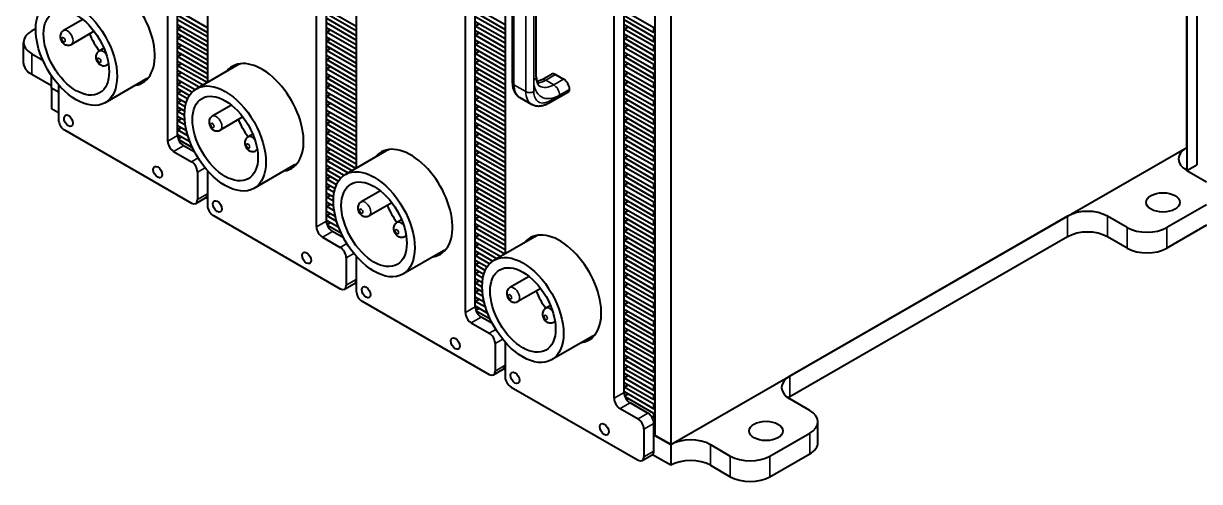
# Model space of a CAD drawing. Header units: millimetres. Extents: x 12 to 1415, y 12 to 997.
# Drawn here: x 925.8 to 1177.2, y 588.4 to 686.3 of the extents above; entities that cross this region are included whole.
import ezdxf

# ---------------------------------------------------------------- set-up
doc = ezdxf.new("R2010")
doc.units = ezdxf.units.MM
doc.header["$LTSCALE"] = 1.2
doc.layers.add('가시적인 것(ISO)', color=7, linetype='Continuous', lineweight=40)
doc.layers.add('가시적인 좁은 것(ISO)', color=7, linetype='Continuous', lineweight=35)

msp = doc.modelspace()

# ---------------------------------------------------------------- linework, layer by layer
at = {"layer": '가시적인 것(ISO)'}
for p, q in [((1174.45, 853.41), (1174.45, 654.86)), ((1176.57, 854.63), (1176.57, 656.07)), ((1174.45, 659.75), (1174.45, 848.99)), ((965.08, 843.02), (965.08, 673.66)), ((956.59, 661.11), (956.59, 836.62)), ((958.71, 662.33), (958.71, 836.87)), ((996.9, 824.7), (996.9, 655.34)), ((988.41, 642.79), (988.41, 818.3)), ((990.53, 644.01), (990.53, 818.55)), ((1028.72, 806.37), (1028.72, 637.01)), ((1020.23, 624.47), (1020.23, 799.98)), ((1022.35, 625.69), (1022.35, 800.23)), ((1060.75, 787.43), (1060.75, 598.18)), ((1064.14, 785.47), (1064.14, 596.23)), ((1054.17, 607.36), (1054.17, 781.9)), ((1052.05, 606.14), (1052.05, 781.65)), ((1030.27, 722.7), (1030.27, 673.65)), ((1035.39, 674.88), (1035.39, 719.03)), ((965.08, 685.35), (958.71, 689.02)), ((990.53, 689.34), (996.9, 685.67)), ((1028.72, 685.99), (1022.35, 689.65)), ((1060.53, 685.32), (1054.17, 688.99)), ((938.44, 687.15), (934.31, 684.77)), ((958.71, 688.04), (965.08, 684.37)), ((965.08, 683.39), (958.71, 687.06)), ((996.9, 684.69), (990.53, 688.35)), ((990.53, 687.37), (996.9, 683.71)), ((996.9, 682.73), (990.53, 686.39)), ((1022.35, 688.67), (1028.72, 685.01)), ((1028.72, 684.03), (1022.35, 687.69)), ((1022.35, 686.71), (1028.72, 683.04)), ((1022.35, 685.73), (1022.35, 686.71)), ((1054.17, 688.01), (1060.53, 684.34)), ((1060.53, 683.36), (1054.17, 687.03)), ((928.38, 685.16), (927.53, 684.67)), ((940.87, 684.6), (936.02, 681.81)), ((958.71, 686.08), (965.08, 682.41)), ((958.71, 685.1), (958.71, 686.08)), ((958.71, 685.1), (959.56, 685.59)), ((965.08, 681.43), (958.71, 685.1)), ((958.71, 684.11), (965.08, 680.45)), ((958.71, 683.13), (958.71, 684.11)), ((990.53, 685.41), (996.9, 681.75)), ((990.53, 684.43), (990.53, 685.41)), ((990.53, 684.43), (991.38, 684.92)), ((996.9, 680.77), (990.53, 684.43)), ((1022.35, 685.73), (1023.2, 686.22)), ((1028.72, 682.06), (1022.35, 685.73)), ((1022.35, 684.75), (1028.72, 681.08)), ((1022.35, 683.77), (1022.35, 684.75)), ((1022.35, 683.77), (1023.2, 684.26)), ((1054.17, 686.04), (1060.53, 682.38)), ((1054.17, 685.06), (1054.17, 686.04)), ((1054.17, 685.06), (1055.02, 685.55)), ((1060.53, 681.4), (1054.17, 685.06)), ((1054.17, 684.08), (1060.53, 680.42)), ((1054.17, 683.1), (1054.17, 684.08)), ((1060.75, 685.44), (1060.53, 685.32)), ((1060.53, 684.34), (1060.53, 685.32)), ((1060.75, 684.46), (1060.53, 684.34)), ((925.77, 677.81), (925.77, 682.23)), ((958.71, 683.13), (959.56, 683.62)), ((965.08, 679.47), (958.71, 683.13)), ((958.71, 682.15), (965.08, 678.49)), ((958.71, 681.17), (958.71, 682.15)), ((958.71, 681.17), (959.56, 681.66)), ((990.53, 683.45), (996.9, 679.78)), ((990.53, 682.47), (990.53, 683.45)), ((990.53, 682.47), (991.38, 682.96)), ((996.9, 678.8), (990.53, 682.47)), ((990.53, 681.49), (996.9, 677.82)), ((990.53, 680.51), (990.53, 681.49)), ((1028.72, 680.1), (1022.35, 683.77)), ((1022.35, 682.78), (1028.72, 679.12)), ((1022.35, 681.8), (1022.35, 682.78)), ((1022.35, 681.8), (1023.2, 682.29)), ((1028.72, 678.14), (1022.35, 681.8)), ((1054.17, 683.1), (1055.02, 683.59)), ((1060.53, 679.44), (1054.17, 683.1)), ((1054.17, 682.12), (1060.53, 678.46)), ((1054.17, 681.14), (1054.17, 682.12)), ((1054.17, 681.14), (1055.02, 681.63)), ((1060.75, 683.48), (1060.53, 683.36)), ((1060.53, 682.38), (1060.53, 683.36)), ((1060.75, 682.5), (1060.53, 682.38)), ((1060.75, 681.52), (1060.53, 681.4)), ((1060.53, 680.42), (1060.53, 681.4)), ((927.53, 679.78), (929.91, 678.41)), ((942.97, 680.96), (941.95, 680.37)), ((965.08, 677.51), (958.71, 681.17)), ((958.71, 680.19), (965.08, 676.53)), ((958.71, 679.21), (958.71, 680.19)), ((958.71, 679.21), (959.56, 679.7)), ((965.08, 675.54), (958.71, 679.21)), ((990.53, 680.51), (991.38, 681)), ((996.9, 676.84), (990.53, 680.51)), ((990.53, 679.53), (996.9, 675.86)), ((990.53, 678.54), (990.53, 679.53)), ((990.53, 678.54), (991.38, 679.03)), ((1022.35, 680.82), (1028.72, 677.16)), ((1022.35, 679.84), (1022.35, 680.82)), ((1022.35, 679.84), (1023.2, 680.33)), ((1028.72, 676.18), (1022.35, 679.84)), ((1022.35, 678.86), (1028.72, 675.2)), ((1022.35, 677.88), (1022.35, 678.86)), ((1060.53, 677.47), (1054.17, 681.14)), ((1054.17, 680.16), (1060.53, 676.49)), ((1054.17, 679.18), (1054.17, 680.16)), ((1054.17, 679.18), (1055.02, 679.67)), ((1060.53, 675.51), (1054.17, 679.18)), ((1060.75, 680.54), (1060.53, 680.42)), ((1060.75, 679.56), (1060.53, 679.44)), ((1060.53, 678.46), (1060.53, 679.44)), ((943.95, 677.58), (943.66, 677.41)), ((958.71, 678.23), (965.08, 674.56)), ((958.71, 677.25), (958.71, 678.23)), ((958.71, 677.25), (959.56, 677.74)), ((965.01, 673.62), (958.71, 677.25)), ((958.71, 676.27), (964.16, 673.13)), ((958.71, 675.28), (958.71, 676.27)), ((971.45, 677.33), (962.76, 672.33)), ((996.9, 674.88), (990.53, 678.54)), ((990.53, 677.56), (996.9, 673.9)), ((990.53, 676.58), (990.53, 677.56)), ((990.53, 676.58), (991.38, 677.07)), ((996.9, 672.92), (990.53, 676.58)), ((1022.35, 677.88), (1023.2, 678.37)), ((1028.72, 674.21), (1022.35, 677.88)), ((1022.35, 676.9), (1028.72, 673.23)), ((1022.35, 675.92), (1022.35, 676.9)), ((1022.35, 675.92), (1023.2, 676.41)), ((1054.17, 678.2), (1060.53, 674.53)), ((1054.17, 677.21), (1054.17, 678.2)), ((1054.17, 677.21), (1055.02, 677.71)), ((1060.53, 673.55), (1054.17, 677.21)), ((1060.75, 678.58), (1060.53, 678.46)), ((1060.75, 677.6), (1060.53, 677.47)), ((1060.53, 676.49), (1060.53, 677.47)), ((1060.75, 676.62), (1060.53, 676.49)), ((931.77, 672.92), (927.53, 675.37)), ((931.77, 672.45), (931.77, 675.07)), ((951.91, 674.34), (943.21, 669.33)), ((958.71, 675.28), (959.56, 675.78)), ((963.3, 672.64), (958.71, 675.28)), ((958.71, 674.3), (962.47, 672.14)), ((958.71, 673.32), (958.71, 674.3)), ((958.71, 673.32), (959.56, 673.81)), ((990.53, 675.6), (996.9, 671.94)), ((990.53, 674.62), (990.53, 675.6)), ((990.53, 674.62), (991.38, 675.11)), ((996.9, 670.96), (990.53, 674.62)), ((1028.72, 672.25), (1022.35, 675.92)), ((1022.35, 674.94), (1028.72, 671.27)), ((1022.35, 673.96), (1022.35, 674.94)), ((1022.35, 673.96), (1023.2, 674.45)), ((1028.72, 670.29), (1022.35, 673.96)), ((1036.51, 674.22), (1038.64, 675.44)), ((1039.53, 675.35), (1041.23, 674.37)), ((1054.17, 676.23), (1060.53, 672.57)), ((1054.17, 675.25), (1054.17, 676.23)), ((1054.17, 675.25), (1055.02, 675.74)), ((1060.53, 671.59), (1054.17, 675.25)), ((1054.17, 674.27), (1060.53, 670.61)), ((1054.17, 673.29), (1054.17, 674.27)), ((1054.17, 673.29), (1055.02, 673.78)), ((1060.75, 675.63), (1060.53, 675.51)), ((1060.53, 674.53), (1060.53, 675.51)), ((1060.75, 674.65), (1060.53, 674.53)), ((933.26, 671.6), (931.77, 672.45)), ((931.77, 672.45), (931.77, 668.04)), ((933.26, 671.6), (931.77, 672.45)), ((933.26, 673.15), (933.26, 665.72)), ((961.78, 671.55), (958.71, 673.32)), ((958.71, 672.34), (961.26, 670.88)), ((958.71, 671.36), (958.71, 672.34)), ((958.71, 671.36), (959.56, 671.85)), ((960.85, 670.13), (958.71, 671.36)), ((990.53, 673.64), (996.9, 669.97)), ((990.53, 672.66), (990.53, 673.64)), ((990.53, 672.66), (991.38, 673.15)), ((996.9, 668.99), (990.53, 672.66)), ((990.53, 671.68), (996.9, 668.01)), ((990.53, 670.7), (990.53, 671.68)), ((1022.35, 672.97), (1028.72, 669.31)), ((1022.35, 671.99), (1022.35, 672.97)), ((1022.35, 671.99), (1023.2, 672.48)), ((1028.72, 668.33), (1022.35, 671.99)), ((1042.25, 671.62), (1038.01, 669.18)), ((1060.53, 669.63), (1054.17, 673.29)), ((1054.17, 672.31), (1060.53, 668.64)), ((1054.17, 671.33), (1054.17, 672.31)), ((1054.17, 671.33), (1055.02, 671.82)), ((1060.53, 667.66), (1054.17, 671.33)), ((1060.75, 673.67), (1060.53, 673.55)), ((1060.53, 672.57), (1060.53, 673.55)), ((1060.75, 672.69), (1060.53, 672.57)), ((1060.75, 671.71), (1060.53, 671.59)), ((1060.53, 670.61), (1060.53, 671.59)), ((958.71, 670.38), (960.55, 669.32)), ((958.71, 669.4), (958.71, 670.38)), ((958.71, 669.4), (959.56, 669.89)), ((960.35, 668.46), (958.71, 669.4)), ((970.26, 668.82), (966.13, 666.45)), ((990.53, 670.7), (991.38, 671.19)), ((996.9, 667.03), (990.53, 670.7)), ((990.53, 669.71), (996.9, 666.05)), ((990.53, 668.73), (990.53, 669.71)), ((990.53, 668.73), (991.38, 669.22)), ((996.9, 665.07), (990.53, 668.73)), ((1022.35, 671.01), (1028.72, 667.35)), ((1022.35, 670.03), (1022.35, 671.01)), ((1022.35, 670.03), (1023.2, 670.52)), ((1028.72, 666.37), (1022.35, 670.03)), ((1022.35, 669.05), (1028.72, 665.39)), ((1022.35, 668.07), (1022.35, 669.05)), ((1031.87, 670.41), (1034.42, 668.94)), ((1054.17, 670.35), (1060.53, 666.68)), ((1054.17, 669.37), (1054.17, 670.35)), ((1054.17, 669.37), (1055.02, 669.86)), ((1060.53, 665.7), (1054.17, 669.37)), ((1060.75, 670.73), (1060.53, 670.61)), ((1060.75, 669.75), (1060.53, 669.63)), ((1060.53, 668.64), (1060.53, 669.63)), ((1060.75, 668.77), (1060.53, 668.64)), ((933.26, 667.18), (931.77, 668.04)), ((958.71, 668.42), (960.23, 667.54)), ((958.71, 667.44), (958.71, 668.42)), ((958.71, 667.44), (959.56, 667.93)), ((960.2, 666.58), (958.71, 667.44)), ((958.71, 666.46), (960.25, 665.57)), ((958.71, 665.47), (958.71, 666.46)), ((972.69, 666.28), (967.84, 663.48)), ((990.53, 667.75), (996.9, 664.09)), ((990.53, 666.77), (990.53, 667.75)), ((990.53, 666.77), (991.38, 667.26)), ((996.9, 663.11), (990.53, 666.77)), ((1022.35, 668.07), (1023.2, 668.56)), ((1028.72, 664.4), (1022.35, 668.07)), ((1022.35, 667.09), (1028.72, 663.42)), ((1022.35, 666.11), (1022.35, 667.09)), ((1022.35, 666.11), (1023.2, 666.6)), ((1054.17, 668.39), (1060.53, 664.72)), ((1054.17, 667.4), (1054.17, 668.39)), ((1054.17, 667.4), (1055.02, 667.89)), ((1060.53, 663.74), (1054.17, 667.4)), ((1054.17, 666.42), (1060.53, 662.76)), ((1054.17, 665.44), (1054.17, 666.42)), ((1060.75, 667.79), (1060.53, 667.66)), ((1060.53, 666.68), (1060.53, 667.66)), ((1060.75, 666.8), (1060.53, 666.68)), ((958.71, 665.47), (959.56, 665.96)), ((960.38, 664.51), (958.71, 665.47)), ((958.71, 664.49), (960.6, 663.4)), ((958.71, 663.51), (958.71, 664.49)), ((958.71, 663.51), (959.56, 664)), ((990.53, 665.79), (996.9, 662.13)), ((990.53, 664.81), (990.53, 665.79)), ((990.53, 664.81), (991.38, 665.3)), ((996.9, 661.14), (990.53, 664.81)), ((990.53, 663.83), (996.9, 660.16)), ((990.53, 662.85), (990.53, 663.83)), ((1028.72, 662.44), (1022.35, 666.11)), ((1022.35, 665.13), (1028.72, 661.46)), ((1022.35, 664.14), (1022.35, 665.13)), ((1022.35, 664.14), (1023.2, 664.64)), ((1028.72, 660.48), (1022.35, 664.14)), ((1054.17, 665.44), (1055.02, 665.93)), ((1060.53, 661.78), (1054.17, 665.44)), ((1054.17, 664.46), (1060.53, 660.8)), ((1054.17, 663.48), (1054.17, 664.46)), ((1054.17, 663.48), (1055.02, 663.97)), ((1060.75, 665.82), (1060.53, 665.7)), ((1060.53, 664.72), (1060.53, 665.7)), ((1060.75, 664.84), (1060.53, 664.72)), ((1060.75, 663.86), (1060.53, 663.74)), ((1060.53, 662.76), (1060.53, 663.74)), ((934.53, 663.52), (961.68, 647.88)), ((960.92, 662.24), (958.71, 663.51)), ((958.71, 662.53), (961.35, 661.01)), ((958.71, 662.33), (958.71, 662.53)), ((958.84, 661.62), (959.56, 662.04)), ((961.9, 659.71), (958.91, 661.44)), ((974.79, 662.64), (973.77, 662.05)), ((990.53, 662.85), (991.38, 663.34)), ((996.9, 659.18), (990.53, 662.85)), ((990.53, 661.87), (996.9, 658.2)), ((990.53, 660.89), (990.53, 661.87)), ((990.53, 660.89), (991.38, 661.38)), ((1022.35, 663.16), (1028.72, 659.5)), ((1022.35, 662.18), (1022.35, 663.16)), ((1022.35, 662.18), (1023.2, 662.67)), ((1028.72, 658.52), (1022.35, 662.18)), ((1022.35, 661.2), (1028.72, 657.54)), ((1022.35, 660.22), (1022.35, 661.2)), ((1060.53, 659.82), (1054.17, 663.48)), ((1054.17, 662.5), (1060.53, 658.83)), ((1054.17, 661.52), (1054.17, 662.5)), ((1054.17, 661.52), (1055.02, 662.01)), ((1060.53, 657.85), (1054.17, 661.52)), ((1060.75, 662.88), (1060.53, 662.76)), ((1060.75, 661.9), (1060.53, 661.78)), ((1060.53, 660.8), (1060.53, 661.78)), ((957.86, 658.91), (961.68, 656.71)), ((962.38, 658.75), (959.98, 660.13)), ((975.77, 659.25), (975.47, 659.09)), ((996.9, 657.22), (990.53, 660.89)), ((990.53, 659.9), (996.9, 656.24)), ((990.53, 658.92), (990.53, 659.9)), ((990.53, 658.92), (991.38, 659.41)), ((996.83, 655.3), (990.53, 658.92)), ((1003.27, 659.01), (994.58, 654)), ((1022.35, 660.22), (1023.2, 660.71)), ((1028.72, 656.56), (1022.35, 660.22)), ((1022.35, 659.24), (1028.72, 655.57)), ((1022.35, 658.26), (1022.35, 659.24)), ((1022.35, 658.26), (1023.2, 658.75)), ((1054.17, 660.54), (1060.53, 656.87)), ((1054.17, 659.56), (1054.17, 660.54)), ((1054.17, 659.56), (1055.02, 660.05)), ((1060.53, 655.89), (1054.17, 659.56)), ((1060.75, 660.92), (1060.53, 660.8)), ((1060.75, 659.94), (1060.53, 659.82)), ((1060.53, 658.83), (1060.53, 659.82)), ((1060.75, 658.96), (1060.53, 658.83)), ((1064.14, 596.23), (1174.45, 659.75)), ((1174.45, 659.75), (1174.45, 655.33)), ((990.53, 657.94), (995.97, 654.81)), ((990.53, 656.96), (990.53, 657.94)), ((990.53, 656.96), (991.38, 657.45)), ((995.12, 654.32), (990.53, 656.96)), ((1028.72, 654.59), (1022.35, 658.26)), ((1022.35, 657.28), (1028.72, 653.61)), ((1022.35, 656.3), (1022.35, 657.28)), ((1022.35, 656.3), (1023.2, 656.79)), ((1028.72, 652.63), (1022.35, 656.3)), ((1054.17, 658.57), (1060.53, 654.91)), ((1054.17, 657.59), (1054.17, 658.57)), ((1054.17, 657.59), (1055.02, 658.08)), ((1060.53, 653.93), (1054.17, 657.59)), ((1054.17, 656.61), (1060.53, 652.95)), ((1054.17, 655.63), (1054.17, 656.61)), ((1060.75, 657.98), (1060.53, 657.85)), ((1060.53, 656.87), (1060.53, 657.85)), ((1060.75, 656.99), (1060.53, 656.87)), ((962.95, 654.51), (962.95, 648.62)), ((965.08, 654.83), (965.08, 647.4)), ((983.73, 656.02), (975.03, 651.01)), ((990.53, 655.98), (994.29, 653.82)), ((990.53, 655), (990.53, 655.98)), ((990.53, 655), (991.38, 655.49)), ((993.6, 653.23), (990.53, 655)), ((990.53, 654.02), (993.08, 652.55)), ((990.53, 653.04), (990.53, 654.02)), ((1022.35, 655.32), (1028.72, 651.65)), ((1022.35, 654.33), (1022.35, 655.32)), ((1022.35, 654.33), (1023.2, 654.82)), ((1028.72, 650.67), (1022.35, 654.33)), ((1054.17, 655.63), (1055.02, 656.12)), ((1060.53, 651.97), (1054.17, 655.63)), ((1054.17, 654.65), (1060.53, 650.99)), ((1054.17, 653.67), (1054.17, 654.65)), ((1054.17, 653.67), (1055.02, 654.16)), ((1060.53, 650), (1054.17, 653.67)), ((1060.75, 656.01), (1060.53, 655.89)), ((1060.53, 654.91), (1060.53, 655.89)), ((1060.75, 655.03), (1060.53, 654.91)), ((1060.75, 654.05), (1060.53, 653.93)), ((1060.53, 652.95), (1060.53, 653.93)), ((1174.45, 654.86), (1178.69, 652.42)), ((1174.47, 654.85), (1176.57, 656.07)), ((990.53, 653.04), (991.38, 653.53)), ((992.67, 651.8), (990.53, 653.04)), ((990.53, 652.06), (992.37, 651)), ((990.53, 651.07), (990.53, 652.06)), ((990.53, 651.07), (991.38, 651.57)), ((1022.35, 653.35), (1028.72, 649.69)), ((1022.35, 652.37), (1022.35, 653.35)), ((1022.35, 652.37), (1023.2, 652.86)), ((1028.72, 648.71), (1022.35, 652.37)), ((1022.35, 651.39), (1028.72, 647.73)), ((1022.35, 650.41), (1022.35, 651.39)), ((1054.17, 652.69), (1060.53, 649.02)), ((1054.17, 651.71), (1054.17, 652.69)), ((1054.17, 651.71), (1055.02, 652.2)), ((1060.53, 648.04), (1054.17, 651.71)), ((1060.75, 653.07), (1060.53, 652.95)), ((1060.75, 652.09), (1060.53, 651.97)), ((1060.53, 650.99), (1060.53, 651.97)), ((962.58, 647.79), (964.7, 649.01)), ((965.08, 648.86), (964.75, 649.05)), ((992.17, 650.13), (990.53, 651.07)), ((990.53, 650.09), (992.05, 649.22)), ((990.53, 649.11), (990.53, 650.09)), ((990.53, 649.11), (991.38, 649.6)), ((992.02, 648.26), (990.53, 649.11)), ((1002.08, 650.5), (997.95, 648.12)), ((1022.35, 650.41), (1023.2, 650.9)), ((1028.72, 646.75), (1022.35, 650.41)), ((1022.35, 649.43), (1028.72, 645.76)), ((1022.35, 648.45), (1022.35, 649.43)), ((1022.35, 648.45), (1023.2, 648.94)), ((1054.17, 650.73), (1060.53, 647.06)), ((1054.17, 649.75), (1054.17, 650.73)), ((1054.17, 649.75), (1055.02, 650.24)), ((1060.53, 646.08), (1054.17, 649.75)), ((1054.17, 648.76), (1060.53, 645.1)), ((1054.17, 647.78), (1054.17, 648.76)), ((1060.75, 651.11), (1060.53, 650.99)), ((1060.75, 650.13), (1060.53, 650)), ((1060.53, 649.02), (1060.53, 650)), ((1060.75, 649.15), (1060.53, 649.02)), ((990.53, 648.13), (992.07, 647.25)), ((990.53, 647.15), (990.53, 648.13)), ((990.53, 647.15), (991.38, 647.64)), ((992.2, 646.19), (990.53, 647.15)), ((990.53, 646.17), (992.42, 645.08)), ((990.53, 645.19), (990.53, 646.17)), ((1004.51, 647.95), (999.66, 645.16)), ((1028.72, 644.78), (1022.35, 648.45)), ((1022.35, 647.47), (1028.72, 643.8)), ((1022.35, 646.49), (1022.35, 647.47)), ((1022.35, 646.49), (1023.2, 646.98)), ((1028.72, 642.82), (1022.35, 646.49)), ((1054.17, 647.78), (1055.02, 648.27)), ((1060.53, 644.12), (1054.17, 647.78)), ((1054.17, 646.8), (1060.53, 643.14)), ((1054.17, 645.82), (1054.17, 646.8)), ((1054.17, 645.82), (1055.02, 646.31)), ((1060.75, 648.16), (1060.53, 648.04)), ((1060.53, 647.06), (1060.53, 648.04)), ((1060.75, 647.18), (1060.53, 647.06)), ((1060.75, 646.2), (1060.53, 646.08)), ((1178.69, 647.53), (1170.21, 642.65)), ((966.35, 645.19), (993.5, 629.56)), ((990.53, 645.19), (991.38, 645.68)), ((992.74, 643.92), (990.53, 645.19)), ((990.53, 644.21), (993.17, 642.69)), ((990.53, 644.01), (990.53, 644.21)), ((990.66, 643.3), (991.38, 643.72)), ((1006.61, 644.31), (1005.59, 643.72)), ((1022.35, 645.5), (1028.72, 641.84)), ((1022.35, 644.52), (1022.35, 645.5)), ((1022.35, 644.52), (1023.2, 645.01)), ((1028.72, 640.86), (1022.35, 644.52)), ((1060.53, 642.16), (1054.17, 645.82)), ((1054.17, 644.84), (1060.53, 641.18)), ((1054.17, 643.86), (1054.17, 644.84)), ((1054.17, 643.86), (1055.02, 644.35)), ((1060.53, 640.19), (1054.17, 643.86)), ((1060.53, 645.1), (1060.53, 646.08)), ((1060.75, 645.22), (1060.53, 645.1)), ((1060.75, 644.24), (1060.53, 644.12)), ((1060.53, 643.14), (1060.53, 644.12)), ((1148.99, 645.09), (1089.6, 610.89)), ((1161.72, 642.65), (1157.48, 645.09)), ((993.72, 641.39), (990.73, 643.11)), ((994.2, 640.43), (991.8, 641.81)), ((1022.35, 643.54), (1028.72, 639.88)), ((1022.35, 642.56), (1022.35, 643.54)), ((1022.35, 642.56), (1023.2, 643.05)), ((1028.72, 638.9), (1022.35, 642.56)), ((1022.35, 641.58), (1028.72, 637.92)), ((1022.35, 640.6), (1022.35, 641.58)), ((1022.35, 640.6), (1023.2, 641.09)), ((1054.17, 642.88), (1060.53, 639.21)), ((1054.17, 641.9), (1054.17, 642.88)), ((1054.17, 641.9), (1055.02, 642.39)), ((1060.53, 638.23), (1054.17, 641.9)), ((1060.75, 643.26), (1060.53, 643.14)), ((1060.75, 642.28), (1060.53, 642.16)), ((1060.53, 641.18), (1060.53, 642.16)), ((1060.75, 641.3), (1060.53, 641.18)), ((1178.69, 643.12), (1170.21, 638.23)), ((989.68, 640.58), (993.5, 638.39)), ((1007.59, 640.93), (1007.29, 640.76)), ((1028.65, 636.97), (1022.35, 640.6)), ((1022.35, 639.62), (1027.79, 636.48)), ((1022.35, 638.64), (1022.35, 639.62)), ((1022.35, 638.64), (1023.2, 639.13)), ((1026.94, 635.99), (1022.35, 638.64)), ((1035.09, 640.69), (1026.4, 635.68)), ((1054.17, 640.92), (1060.53, 637.25)), ((1054.17, 639.93), (1054.17, 640.92)), ((1054.17, 639.93), (1055.02, 640.43)), ((1060.53, 636.27), (1054.17, 639.93)), ((1054.17, 638.95), (1060.53, 635.29)), ((1054.17, 637.97), (1054.17, 638.95)), ((1060.75, 640.32), (1060.53, 640.19)), ((1060.53, 639.21), (1060.53, 640.19)), ((1060.75, 639.34), (1060.53, 639.21)), ((1148.99, 640.67), (1089.6, 606.47)), ((1161.72, 638.23), (1157.48, 640.67)), ((994.77, 636.18), (994.77, 630.3)), ((996.9, 636.51), (996.9, 629.07)), ((1015.55, 637.69), (1006.85, 632.68)), ((1022.35, 637.66), (1026.11, 635.49)), ((1022.35, 636.68), (1022.35, 637.66)), ((1022.35, 636.68), (1023.2, 637.17)), ((1025.42, 634.91), (1022.35, 636.68)), ((1054.17, 637.97), (1055.02, 638.46)), ((1060.53, 634.31), (1054.17, 637.97)), ((1054.17, 636.99), (1060.53, 633.33)), ((1054.17, 636.01), (1054.17, 636.99)), ((1054.17, 636.01), (1055.02, 636.5)), ((1060.75, 638.35), (1060.53, 638.23)), ((1060.53, 637.25), (1060.53, 638.23)), ((1060.75, 637.37), (1060.53, 637.25)), ((1060.75, 636.39), (1060.53, 636.27)), ((1060.53, 635.29), (1060.53, 636.27)), ((1022.35, 635.69), (1024.9, 634.23)), ((1022.35, 634.71), (1022.35, 635.69)), ((1022.35, 634.71), (1023.2, 635.2)), ((1024.49, 633.48), (1022.35, 634.71)), ((1022.35, 633.73), (1024.19, 632.67)), ((1022.35, 632.75), (1022.35, 633.73)), ((1060.53, 632.35), (1054.17, 636.01)), ((1054.17, 635.03), (1060.53, 631.36)), ((1054.17, 634.05), (1054.17, 635.03)), ((1054.17, 634.05), (1055.02, 634.54)), ((1060.53, 630.38), (1054.17, 634.05)), ((1060.75, 635.41), (1060.53, 635.29)), ((1060.75, 634.43), (1060.53, 634.31)), ((1060.53, 633.33), (1060.53, 634.31)), ((1022.35, 632.75), (1023.2, 633.24)), ((1023.99, 631.81), (1022.35, 632.75)), ((1022.35, 631.77), (1023.87, 630.9)), ((1022.35, 630.79), (1022.35, 631.77)), ((1022.35, 630.79), (1023.2, 631.28)), ((1033.9, 632.17), (1029.77, 629.8)), ((1054.17, 633.07), (1060.53, 629.4)), ((1054.17, 632.09), (1054.17, 633.07)), ((1054.17, 632.09), (1055.02, 632.58)), ((1060.53, 628.42), (1054.17, 632.09)), ((1054.17, 631.11), (1060.53, 627.44)), ((1054.17, 630.12), (1054.17, 631.11)), ((1060.75, 633.45), (1060.53, 633.33)), ((1060.75, 632.47), (1060.53, 632.35)), ((1060.53, 631.36), (1060.53, 632.35)), ((1060.75, 631.49), (1060.53, 631.36)), ((994.4, 629.47), (996.52, 630.69)), ((996.9, 630.54), (996.57, 630.72)), ((1023.84, 629.93), (1022.35, 630.79)), ((1022.35, 629.81), (1023.89, 628.92)), ((1022.35, 628.83), (1022.35, 629.81)), ((1022.35, 628.83), (1023.2, 629.32)), ((1024.02, 627.87), (1022.35, 628.83)), ((1036.33, 629.63), (1031.48, 626.84)), ((1054.17, 630.12), (1055.02, 630.61)), ((1060.53, 626.46), (1054.17, 630.12)), ((1054.17, 629.14), (1060.53, 625.48)), ((1054.17, 628.16), (1054.17, 629.14)), ((1054.17, 628.16), (1055.02, 628.65)), ((1060.75, 630.51), (1060.53, 630.38)), ((1060.53, 629.4), (1060.53, 630.38)), ((1060.75, 629.52), (1060.53, 629.4)), ((1060.75, 628.54), (1060.53, 628.42)), ((998.17, 626.87), (1025.32, 611.23)), ((1022.35, 627.85), (1024.24, 626.76)), ((1022.35, 626.86), (1022.35, 627.85)), ((1022.35, 626.86), (1023.2, 627.36)), ((1024.56, 625.59), (1022.35, 626.86)), ((1038.43, 625.99), (1037.41, 625.4)), ((1060.53, 624.5), (1054.17, 628.16)), ((1054.17, 627.18), (1060.53, 623.52)), ((1054.17, 626.2), (1054.17, 627.18)), ((1054.17, 626.2), (1055.02, 626.69)), ((1060.53, 622.53), (1054.17, 626.2)), ((1060.53, 627.44), (1060.53, 628.42)), ((1060.75, 627.56), (1060.53, 627.44)), ((1060.75, 626.58), (1060.53, 626.46)), ((1060.53, 625.48), (1060.53, 626.46)), ((1022.35, 625.88), (1024.99, 624.37)), ((1022.35, 625.69), (1022.35, 625.88)), ((1022.48, 624.98), (1023.2, 625.39)), ((1025.54, 623.07), (1022.55, 624.79)), ((1026.02, 622.1), (1023.62, 623.48)), ((1054.17, 625.22), (1060.53, 621.55)), ((1054.17, 624.24), (1054.17, 625.22)), ((1054.17, 624.24), (1055.02, 624.73)), ((1060.53, 620.57), (1054.17, 624.24)), ((1060.75, 625.6), (1060.53, 625.48)), ((1060.75, 624.62), (1060.53, 624.5)), ((1060.53, 623.52), (1060.53, 624.5)), ((1060.75, 623.64), (1060.53, 623.52)), ((1021.5, 622.26), (1025.32, 620.06)), ((1039.41, 622.6), (1039.11, 622.44)), ((1054.17, 623.26), (1060.53, 619.59)), ((1054.17, 622.28), (1054.17, 623.26)), ((1054.17, 622.28), (1055.02, 622.77)), ((1060.53, 618.61), (1054.17, 622.28)), ((1054.17, 621.29), (1060.53, 617.63)), ((1054.17, 620.31), (1054.17, 621.29)), ((1060.75, 622.66), (1060.53, 622.53)), ((1060.53, 621.55), (1060.53, 622.53)), ((1060.75, 621.68), (1060.53, 621.55)), ((1047.37, 619.37), (1038.67, 614.36)), ((1054.17, 620.31), (1055.02, 620.8)), ((1060.53, 616.65), (1054.17, 620.31)), ((1054.17, 619.33), (1060.53, 615.67)), ((1054.17, 618.35), (1054.17, 619.33)), ((1054.17, 618.35), (1055.02, 618.84)), ((1060.75, 620.7), (1060.53, 620.57)), ((1060.53, 619.59), (1060.53, 620.57)), ((1060.75, 619.71), (1060.53, 619.59)), ((1060.75, 618.73), (1060.53, 618.61)), ((1060.53, 617.63), (1060.53, 618.61)), ((1026.59, 617.86), (1026.59, 611.97)), ((1028.72, 618.18), (1028.72, 610.75)), ((1060.53, 614.69), (1054.17, 618.35)), ((1054.17, 617.37), (1060.53, 613.71)), ((1054.17, 616.39), (1054.17, 617.37)), ((1054.17, 616.39), (1055.02, 616.88)), ((1060.53, 612.72), (1054.17, 616.39)), ((1060.75, 617.75), (1060.53, 617.63)), ((1060.75, 616.77), (1060.53, 616.65)), ((1060.53, 615.67), (1060.53, 616.65)), ((1054.17, 615.41), (1060.53, 611.74)), ((1054.17, 614.43), (1054.17, 615.41)), ((1054.17, 614.43), (1055.02, 614.92)), ((1060.53, 610.76), (1054.17, 614.43)), ((1054.17, 613.45), (1060.53, 609.78)), ((1054.17, 612.46), (1054.17, 613.45)), ((1060.75, 615.79), (1060.53, 615.67)), ((1060.75, 614.81), (1060.53, 614.69)), ((1060.53, 613.71), (1060.53, 614.69)), ((1060.75, 613.83), (1060.53, 613.71)), ((1026.22, 611.14), (1028.34, 612.37)), ((1028.72, 612.21), (1028.39, 612.4)), ((1054.17, 612.46), (1055.02, 612.96)), ((1060.53, 608.8), (1054.17, 612.46)), ((1054.17, 611.48), (1060.53, 607.82)), ((1054.17, 610.5), (1054.17, 611.48)), ((1054.17, 610.5), (1055.02, 610.99)), ((1060.75, 612.85), (1060.53, 612.72)), ((1060.53, 611.74), (1060.53, 612.72)), ((1060.75, 611.87), (1060.53, 611.74)), ((1029.99, 608.55), (1057.14, 592.91)), ((1060.53, 606.84), (1054.17, 610.5)), ((1054.17, 609.52), (1060.53, 605.86)), ((1054.17, 608.54), (1054.17, 609.52)), ((1054.17, 608.54), (1055.02, 609.03)), ((1060.53, 604.88), (1054.17, 608.54)), ((1060.75, 610.88), (1060.53, 610.76)), ((1060.53, 609.78), (1060.53, 610.76)), ((1060.75, 609.9), (1060.53, 609.78)), ((1060.75, 608.92), (1060.53, 608.8)), ((1060.53, 607.82), (1060.53, 608.8)), ((1054.17, 607.56), (1060.53, 603.89)), ((1054.17, 607.36), (1054.17, 607.56)), ((1054.3, 606.65), (1055.02, 607.07)), ((1060.53, 602.91), (1054.37, 606.47)), ((1060.75, 607.94), (1060.53, 607.82)), ((1060.75, 606.96), (1060.53, 606.84)), ((1060.53, 605.86), (1060.53, 606.84)), ((1060.75, 605.98), (1060.53, 605.86)), ((1093.84, 603.56), (1089.6, 606)), ((1053.32, 603.94), (1057.14, 601.74)), ((1059.26, 602.96), (1055.44, 605.16)), ((1060.75, 605), (1060.53, 604.88)), ((1060.53, 603.89), (1060.53, 604.88)), ((1060.75, 604.02), (1060.53, 603.89)), ((1060.03, 602.23), (1060.53, 601.93)), ((1060.75, 603.04), (1060.53, 602.91)), ((1060.53, 601.93), (1060.53, 602.91)), ((1060.75, 602.05), (1060.53, 601.93)), ((1095.6, 596.7), (1095.6, 601.11)), ((1058.41, 599.53), (1058.41, 593.65)), ((1060.53, 594.87), (1060.53, 600.76)), ((1085.35, 593.78), (1093.84, 598.67)), ((1064.14, 596.23), (1060.53, 598.3)), ((1060.75, 598.18), (1064.14, 596.23)), ((1064.14, 596.23), (1064.14, 591.81)), ((1072.63, 596.23), (1076.87, 593.78)), ((1058.04, 592.82), (1060.16, 594.04)), ((1064.14, 591.81), (1060.21, 594.07)), ((1085.35, 589.37), (1093.84, 594.25)), ((1072.63, 591.81), (1076.87, 589.37))]:
    msp.add_line(p, q, dxfattribs=at)
for centre, major_axis, ratio, start_param, end_param in [((944.92, 684.51), (-6.29, 10.92), 0.578093, 2.922939, 6.501839), ((931.77, 682.23), (-6, 0), 0.575862, 5.497787, 7.068583), ((945.77, 685), (4.94, -8.58), 0.578093, 4.498542, 4.926236), ((931.77, 677.81), (-6, 0), 0.575862, 0, 0.785398), ((976.74, 666.19), (-6.29, 10.92), 0.578093, 2.922939, 6.501839), ((977.59, 666.67), (-6.29, 10.92), 0.578093, 0.067264, 0.218653), ((977.59, 666.67), (-6.14, 10.66), 0.578093, 6.172534, 6.283185), ((945.77, 685), (6.29, -10.92), 0.578093, 6.064532, 6.215921), ((945.77, 685), (6.14, -10.66), 0.578093, 0, 0.110651), ((1039.53, 673.88), (-0.9, 1.56), 0.578093, 5.499721, 6.283185), ((1041.23, 672.9), (0.9, -1.56), 0.578093, 0.787332, 2.358128), ((1041.66, 672.66), (0.6, -1.04), 0.578093, 0, 0.787332), ((934.53, 664.99), (-0.9, 1.56), 0.578093, 0.787332, 2.358128), ((977.59, 666.67), (4.94, -8.58), 0.578093, 4.498542, 4.926236), ((959.98, 661.6), (-0.9, 1.56), 0.578093, 0.787332, 2.358128), ((957.86, 660.38), (0.9, -1.56), 0.578093, 3.928925, 5.499721), ((1008.56, 647.86), (-6.29, 10.92), 0.578093, 2.922939, 6.501839), ((1009.41, 648.35), (-6.29, 10.92), 0.578093, 0.067264, 0.218653), ((1009.41, 648.35), (-6.14, 10.66), 0.578093, 6.172534, 6.283185), ((1178.69, 657.31), (-6, 0), 0.575862, 5.497787, 7.068583), ((961.68, 655.24), (0.9, -1.56), 0.578093, 0.787332, 2.358128), ((977.59, 666.67), (6.14, -10.66), 0.578093, 0, 0.110651), ((977.59, 666.67), (6.29, -10.92), 0.578093, 6.064532, 6.215921), ((1178.69, 652.89), (6, 0), 0.575862, 2.356194, 2.448574), ((961.68, 649.35), (0.9, -1.56), 0.578093, 5.499721, 7.070517), ((963.8, 650.57), (0.9, -1.56), 0.578093, 0, 0.787332), ((966.35, 646.66), (-0.9, 1.56), 0.578093, 0.787332, 2.358128), ((1009.41, 648.35), (4.94, -8.58), 0.578093, 4.498542, 4.926236), ((1153.24, 642.65), (-6, 0), 0.575862, 3.926991, 5.497787), ((991.8, 643.28), (-0.9, 1.56), 0.578093, 0.787332, 2.358128), ((989.68, 642.06), (0.9, -1.56), 0.578093, 3.928925, 5.499721), ((1040.38, 629.54), (-6.29, 10.92), 0.578093, 2.922939, 6.501839), ((1153.24, 638.23), (6, 0), 0.575862, 0.785398, 2.356194), ((1165.96, 645.09), (-6, 0), 0.575862, 0.785398, 2.356194), ((1041.23, 630.03), (-6.29, 10.92), 0.578093, 0.067264, 0.218653), ((1041.23, 630.03), (-6.14, 10.66), 0.578093, 6.172534, 6.283185), ((993.5, 636.91), (0.9, -1.56), 0.578093, 0.787332, 2.358128), ((1009.41, 648.35), (6.29, -10.92), 0.578093, 6.064532, 6.215921), ((1009.41, 648.35), (6.14, -10.66), 0.578093, 0, 0.110651), ((1165.96, 640.67), (6, 0), 0.575862, 3.926991, 5.497787), ((995.62, 632.25), (0.9, -1.56), 0.578093, 0, 0.787332), ((993.5, 631.03), (0.9, -1.56), 0.578093, 5.499721, 7.070517), ((998.17, 628.34), (-0.9, 1.56), 0.578093, 0.787332, 2.358128), ((1041.23, 630.03), (4.94, -8.58), 0.578093, 4.498542, 4.926236), ((1021.5, 623.73), (0.9, -1.56), 0.578093, 3.928925, 5.499721), ((1023.62, 624.95), (-0.9, 1.56), 0.578093, 0.787332, 2.358128), ((1025.32, 618.59), (0.9, -1.56), 0.578093, 0.787332, 2.358128), ((1041.23, 630.03), (6.29, -10.92), 0.578093, 6.064532, 6.215921), ((1041.23, 630.03), (6.14, -10.66), 0.578093, 0, 0.110651), ((1025.32, 612.7), (0.9, -1.56), 0.578093, 5.499721, 7.070517), ((1027.44, 613.93), (0.9, -1.56), 0.578093, 0, 0.787332), ((1029.99, 610.02), (-0.9, 1.56), 0.578093, 0.787332, 2.358128), ((1093.84, 608.44), (-6, 0), 0.575862, 5.497787, 7.068583), ((1053.32, 605.41), (0.9, -1.56), 0.578093, 3.928925, 5.499721), ((1055.44, 606.63), (-0.9, 1.56), 0.578093, 0.787332, 2.358128), ((1093.84, 604.03), (6, 0), 0.575862, 2.356194, 2.448574), ((1089.6, 601.11), (6, 0), 0.575862, 5.497787, 7.068583), ((1057.14, 600.27), (0.9, -1.56), 0.578093, 0.787332, 2.358128), ((1059.26, 601.49), (-0.9, 1.56), 0.578093, 3.928925, 5.499721), ((1068.38, 593.78), (-6, 0), 0.575862, 3.926991, 5.497787), ((1089.6, 596.7), (6, 0), 0.575862, 5.497787, 6.283185), ((1057.14, 594.38), (0.9, -1.56), 0.578093, 5.499721, 7.070517), ((1059.26, 595.6), (0.9, -1.56), 0.578093, 0, 0.787332), ((1081.11, 596.23), (-6, 0), 0.575862, 0.785398, 2.356194), ((1068.38, 589.37), (6, 0), 0.575862, 0.785398, 2.356194), ((1081.11, 591.81), (6, 0), 0.575862, 3.926991, 5.497787)]:
    msp.add_ellipse(centre, major_axis=major_axis, ratio=ratio, start_param=start_param, end_param=end_param, dxfattribs=at)
for centre, major_axis, ratio in [((937.07, 679.99), (-6.14, 10.66), 0.578093), ((937.07, 679.99), (-4.94, 8.58), 0.578093), ((968.89, 661.67), (-6.14, 10.66), 0.578093), ((968.89, 661.67), (-4.94, 8.58), 0.578093), ((935.38, 665.48), (-0.67, 1.17), 0.578093), ((954.47, 654.49), (-0.67, 1.17), 0.578093), ((1000.71, 643.34), (-6.14, 10.66), 0.578093), ((1000.71, 643.34), (-4.94, 8.58), 0.578093), ((1169.36, 648.02), (-3.6, 0), 0.575862), ((967.2, 647.16), (-0.67, 1.17), 0.578093), ((986.29, 636.16), (-0.67, 1.17), 0.578093), ((1032.53, 625.02), (-6.14, 10.66), 0.578093), ((1032.53, 625.02), (-4.94, 8.58), 0.578093), ((999.02, 628.83), (-0.67, 1.17), 0.578093), ((1018.11, 617.84), (-0.67, 1.17), 0.578093), ((1030.84, 610.51), (-0.67, 1.17), 0.578093), ((1049.93, 599.51), (-0.67, 1.17), 0.578093), ((1084.51, 599.16), (-3.6, 0), 0.575862)]:
    msp.add_ellipse(centre, major_axis=major_axis, ratio=ratio, dxfattribs=at)
for points, knots in [([(934.31, 684.77), (934.18, 684.7), (934.07, 684.6), (933.87, 684.38), (933.8, 684.26), (933.68, 684), (933.64, 683.86), (933.6, 683.56), (933.6, 683.41), (933.64, 683.08), (933.7, 682.91), (933.84, 682.58), (933.94, 682.42), (934.18, 682.12), (934.33, 681.98), (934.67, 681.76), (934.86, 681.68), (935.26, 681.62), (935.44, 681.61), (935.76, 681.68), (935.89, 681.74), (936.02, 681.81)], [2.354261, 2.354261, 2.354261, 2.354261, 2.542079, 2.542079, 2.743015, 2.743015, 2.985161, 2.985161, 3.305141, 3.305141, 3.729475, 3.729475, 4.202506, 4.202506, 4.672699, 4.672699, 5.060195, 5.060195, 5.315467, 5.315467, 5.495853, 5.495853, 5.495853, 5.495853]), ([(941.95, 680.37), (941.82, 680.3), (941.7, 680.2), (941.51, 679.99), (941.43, 679.86), (941.31, 679.6), (941.28, 679.47), (941.23, 679.17), (941.24, 679.01), (941.28, 678.68), (941.33, 678.51), (941.48, 678.18), (941.57, 678.02), (941.82, 677.72), (941.96, 677.58), (942.31, 677.37), (942.5, 677.28), (942.9, 677.22), (943.08, 677.22), (943.4, 677.29), (943.53, 677.34), (943.66, 677.41)], [2.354261, 2.354261, 2.354261, 2.354261, 2.542079, 2.542079, 2.743015, 2.743015, 2.985161, 2.985161, 3.305141, 3.305141, 3.729475, 3.729475, 4.202506, 4.202506, 4.672699, 4.672699, 5.060195, 5.060195, 5.315467, 5.315467, 5.495853, 5.495853, 5.495853, 5.495853]), ([(1035.39, 674.88), (1035.39, 674.63), (1035.41, 674.4), (1035.47, 673.98), (1035.52, 673.79), (1035.62, 673.48), (1035.68, 673.35), (1035.81, 673.14), (1035.87, 673.06), (1035.99, 672.94), (1036.05, 672.9), (1036.12, 672.86)], [1.5707963, 1.5707963, 1.5707963, 1.5707963, 1.7282627, 1.7282627, 1.8857291, 1.8857291, 2.0431954, 2.0431954, 2.2006618, 2.2006618, 2.3581282, 2.3581282, 2.3581282, 2.3581282]), ([(1036.51, 674.22), (1036.3, 674.09), (1036.09, 673.99), (1035.76, 673.87), (1035.64, 673.82), (1035.52, 673.79)], [3.1415927, 3.1415927, 3.1415927, 3.1415927, 3.2982855, 3.2982855, 3.4028655, 3.4028655, 3.4028655, 3.4028655]), ([(1030.27, 673.65), (1030.27, 673.39), (1030.29, 673.13), (1030.37, 672.63), (1030.42, 672.39), (1030.58, 671.91), (1030.68, 671.68), (1030.94, 671.25), (1031.09, 671.05), (1031.45, 670.69), (1031.65, 670.53), (1031.87, 670.41)], [1.5707963, 1.5707963, 1.5707963, 1.5707963, 1.7282627, 1.7282627, 1.8857291, 1.8857291, 2.0431954, 2.0431954, 2.2006618, 2.2006618, 2.3581282, 2.3581282, 2.3581282, 2.3581282]), ([(1038.01, 669.18), (1037.79, 669.05), (1037.56, 668.93), (1037.09, 668.75), (1036.85, 668.68), (1036.36, 668.58), (1036.11, 668.55), (1035.61, 668.56), (1035.36, 668.59), (1034.87, 668.72), (1034.64, 668.81), (1034.42, 668.94)], [3.1415927, 3.1415927, 3.1415927, 3.1415927, 3.2982855, 3.2982855, 3.4549784, 3.4549784, 3.6116713, 3.6116713, 3.7683642, 3.7683642, 3.9250571, 3.9250571, 3.9250571, 3.9250571]), ([(966.13, 666.45), (966, 666.37), (965.89, 666.28), (965.69, 666.06), (965.62, 665.94), (965.5, 665.68), (965.46, 665.54), (965.42, 665.24), (965.42, 665.09), (965.46, 664.76), (965.52, 664.59), (965.66, 664.25), (965.76, 664.09), (966, 663.79), (966.15, 663.66), (966.49, 663.44), (966.68, 663.35), (967.08, 663.29), (967.26, 663.29), (967.58, 663.36), (967.71, 663.41), (967.84, 663.48)], [2.354261, 2.354261, 2.354261, 2.354261, 2.542079, 2.542079, 2.743015, 2.743015, 2.985161, 2.985161, 3.305141, 3.305141, 3.729475, 3.729475, 4.202506, 4.202506, 4.672699, 4.672699, 5.060195, 5.060195, 5.315467, 5.315467, 5.495853, 5.495853, 5.495853, 5.495853]), ([(973.77, 662.05), (973.64, 661.97), (973.52, 661.88), (973.33, 661.66), (973.25, 661.54), (973.13, 661.28), (973.1, 661.14), (973.05, 660.84), (973.06, 660.69), (973.1, 660.36), (973.15, 660.19), (973.3, 659.86), (973.39, 659.69), (973.64, 659.4), (973.78, 659.26), (974.13, 659.04), (974.32, 658.96), (974.72, 658.89), (974.9, 658.89), (975.22, 658.96), (975.35, 659.01), (975.47, 659.09)], [2.354261, 2.354261, 2.354261, 2.354261, 2.542079, 2.542079, 2.743015, 2.743015, 2.985161, 2.985161, 3.305141, 3.305141, 3.729475, 3.729475, 4.202506, 4.202506, 4.672699, 4.672699, 5.060195, 5.060195, 5.315467, 5.315467, 5.495853, 5.495853, 5.495853, 5.495853]), ([(997.95, 648.12), (997.82, 648.05), (997.71, 647.95), (997.51, 647.74), (997.44, 647.61), (997.32, 647.35), (997.28, 647.22), (997.24, 646.92), (997.24, 646.76), (997.28, 646.43), (997.33, 646.26), (997.48, 645.93), (997.58, 645.77), (997.82, 645.47), (997.97, 645.33), (998.31, 645.12), (998.5, 645.03), (998.9, 644.97), (999.08, 644.97), (999.4, 645.04), (999.53, 645.09), (999.66, 645.16)], [2.354261, 2.354261, 2.354261, 2.354261, 2.542079, 2.542079, 2.743015, 2.743015, 2.985161, 2.985161, 3.305141, 3.305141, 3.729475, 3.729475, 4.202506, 4.202506, 4.672699, 4.672699, 5.060195, 5.060195, 5.315467, 5.315467, 5.495853, 5.495853, 5.495853, 5.495853]), ([(1005.59, 643.72), (1005.46, 643.65), (1005.34, 643.56), (1005.15, 643.34), (1005.07, 643.22), (1004.95, 642.96), (1004.92, 642.82), (1004.87, 642.52), (1004.88, 642.37), (1004.92, 642.03), (1004.97, 641.87), (1005.12, 641.53), (1005.21, 641.37), (1005.46, 641.07), (1005.6, 640.93), (1005.95, 640.72), (1006.14, 640.63), (1006.54, 640.57), (1006.72, 640.57), (1007.04, 640.64), (1007.17, 640.69), (1007.29, 640.76)], [2.354261, 2.354261, 2.354261, 2.354261, 2.542079, 2.542079, 2.743015, 2.743015, 2.985161, 2.985161, 3.305141, 3.305141, 3.729475, 3.729475, 4.202506, 4.202506, 4.672699, 4.672699, 5.060195, 5.060195, 5.315467, 5.315467, 5.495853, 5.495853, 5.495853, 5.495853]), ([(1029.77, 629.8), (1029.64, 629.72), (1029.53, 629.63), (1029.33, 629.41), (1029.26, 629.29), (1029.14, 629.03), (1029.1, 628.89), (1029.06, 628.59), (1029.06, 628.44), (1029.1, 628.11), (1029.15, 627.94), (1029.3, 627.61), (1029.4, 627.44), (1029.64, 627.15), (1029.79, 627.01), (1030.13, 626.79), (1030.32, 626.71), (1030.72, 626.64), (1030.9, 626.64), (1031.22, 626.71), (1031.35, 626.76), (1031.48, 626.84)], [2.354261, 2.354261, 2.354261, 2.354261, 2.542079, 2.542079, 2.743015, 2.743015, 2.985161, 2.985161, 3.305141, 3.305141, 3.729475, 3.729475, 4.202506, 4.202506, 4.672699, 4.672699, 5.060195, 5.060195, 5.315467, 5.315467, 5.495853, 5.495853, 5.495853, 5.495853]), ([(1037.41, 625.4), (1037.28, 625.33), (1037.16, 625.23), (1036.97, 625.01), (1036.89, 624.89), (1036.77, 624.63), (1036.74, 624.49), (1036.69, 624.2), (1036.7, 624.04), (1036.74, 623.71), (1036.79, 623.54), (1036.94, 623.21), (1037.03, 623.05), (1037.28, 622.75), (1037.42, 622.61), (1037.77, 622.39), (1037.96, 622.31), (1038.36, 622.25), (1038.54, 622.24), (1038.86, 622.32), (1038.99, 622.37), (1039.11, 622.44)], [2.354261, 2.354261, 2.354261, 2.354261, 2.542079, 2.542079, 2.743015, 2.743015, 2.985161, 2.985161, 3.305141, 3.305141, 3.729475, 3.729475, 4.202506, 4.202506, 4.672699, 4.672699, 5.060195, 5.060195, 5.315467, 5.315467, 5.495853, 5.495853, 5.495853, 5.495853])]:
    msp.add_open_spline(points, degree=3, knots=knots, dxfattribs=at)
at = {"layer": '가시적인 좁은 것(ISO)'}
for p, q in [((1030.62, 673.16), (1030.62, 722.22)), ((1033.17, 720.75), (1033.17, 671.7)), ((1034.87, 718.3), (1034.87, 674.15)), ((927.53, 675.37), (927.53, 679.78)), ((1034.87, 671.7), (1034.87, 674.15)), ((1037.41, 674.13), (1039.53, 675.35)), ((1039.11, 673.15), (1037.41, 674.13)), ((1041.23, 674.37), (1039.11, 673.15)), ((1033.17, 671.7), (1030.62, 673.16)), ((1040.38, 670.95), (1042.5, 672.17)), ((1040.38, 670.95), (1038.26, 669.73)), ((958.71, 662.33), (956.59, 661.11)), ((957.86, 658.91), (959.98, 660.13)), ((963.09, 657.52), (961.68, 656.71)), ((962.95, 654.51), (964.57, 655.43)), ((965.08, 649.84), (962.95, 648.62)), ((990.53, 644.01), (988.41, 642.79)), ((1148.99, 645.09), (1148.99, 640.67)), ((1157.48, 640.67), (1157.48, 645.09)), ((989.68, 640.58), (991.8, 641.81)), ((1161.72, 642.65), (1161.72, 638.23)), ((1170.21, 638.23), (1170.21, 642.65)), ((994.91, 639.2), (993.5, 638.39)), ((994.77, 636.18), (996.39, 637.11)), ((996.9, 631.52), (994.77, 630.3)), ((1022.35, 625.69), (1020.23, 624.47)), ((1021.5, 622.26), (1023.62, 623.48)), ((1026.73, 620.87), (1025.32, 620.06)), ((1026.59, 617.86), (1028.21, 618.79)), ((1028.72, 613.19), (1026.59, 611.97)), ((1089.6, 606.47), (1089.6, 610.89)), ((1054.17, 607.36), (1052.05, 606.14)), ((1053.32, 603.94), (1055.44, 605.16)), ((1059.26, 602.96), (1057.14, 601.74)), ((1058.41, 599.53), (1060.53, 600.76)), ((1093.84, 598.67), (1093.84, 594.25)), ((1072.63, 591.81), (1072.63, 596.23)), ((1060.53, 594.87), (1058.41, 593.65)), ((1076.87, 593.78), (1076.87, 589.37)), ((1085.35, 589.37), (1085.35, 593.78))]:
    msp.add_line(p, q, dxfattribs=at)
for centre, major_axis, ratio, start_param, end_param in [((935.16, 683.29), (0.85, -1.48), 0.578093, 0, 3.141593), ((942.8, 678.89), (-0.85, 1.48), 0.578093, 4.953923, 6.283185), ((942.8, 678.89), (0.85, -1.48), 0.578093, 0, 0.403517), ((1033.59, 674.88), (1.8, 0), 0.575862, 5.497787, 6.283185), ((1040.38, 677.33), (-3.89, -6.76), 0.578093, 5.495853, 7.06665), ((1037.41, 679.04), (-2.99, -5.2), 0.578093, 0.342058, 0.783464), ((1037.41, 672.66), (-0.9, 1.56), 0.578093, 5.499721, 6.283185), ((1031.47, 673.65), (-1.2, 0), 0.575862, 0, 0.785398), ((1034.87, 675.61), (-2.99, -5.2), 0.578093, 5.495853, 6.283185), ((1034.02, 672.19), (-1.2, 0), 0.575862, 0.785398, 2.356194), ((1037.41, 674.14), (-2.99, -5.2), 0.578093, 5.495853, 6.283185), ((1038.26, 673.65), (-2.4, -4.16), 0.578093, 5.495853, 7.06665), ((1039.11, 678.06), (-2.99, -5.2), 0.578093, 0, 0.783464), ((1039.11, 671.68), (0.9, -1.56), 0.578093, 0.787332, 2.358128), ((1037.41, 670.22), (0.6, -1.04), 0.578093, 0, 0.787332), ((966.98, 664.96), (0.85, -1.48), 0.578093, 0, 3.141593), ((974.62, 660.57), (-0.85, 1.48), 0.578093, 4.953923, 6.283185), ((974.62, 660.57), (0.85, -1.48), 0.578093, 0, 0.403517), ((998.8, 646.64), (0.85, -1.48), 0.578093, 0, 3.141593), ((1006.44, 642.24), (-0.85, 1.48), 0.578093, 4.953923, 6.283185), ((1006.44, 642.24), (0.85, -1.48), 0.578093, 0, 0.403517), ((1030.62, 628.32), (0.85, -1.48), 0.578093, 0, 3.141593), ((1038.26, 623.92), (-0.85, 1.48), 0.578093, 4.953923, 6.283185), ((1038.26, 623.92), (0.85, -1.48), 0.578093, 0, 0.403517)]:
    msp.add_ellipse(centre, major_axis=major_axis, ratio=ratio, start_param=start_param, end_param=end_param, dxfattribs=at)
for centre in [(934.32, 682.8), (941.95, 678.4), (966.14, 664.48), (973.77, 660.08), (997.96, 646.15), (1005.59, 641.75), (1029.78, 627.83), (1037.41, 623.43)]:
    msp.add_ellipse(centre, major_axis=(-0.255, 0.442), ratio=0.578093, dxfattribs=at)

doc.saveas('drawing.dxf')
